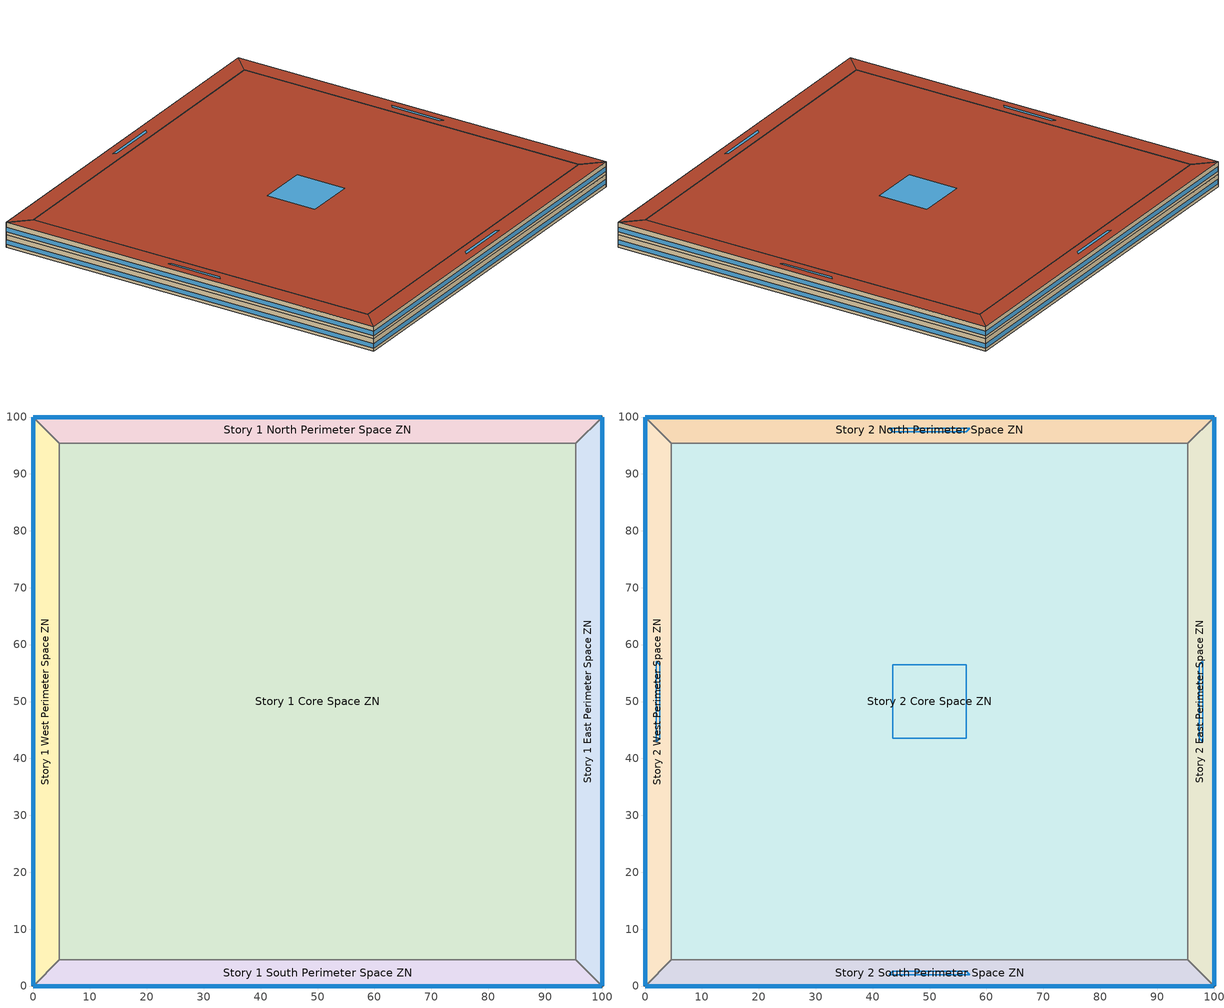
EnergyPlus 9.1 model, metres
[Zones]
Story 1 Core Space ZN
 floor ground (BTAP-Grnd-Floor-Mass:U-0.757): 4.57,4.57 4.57,95.43 95.43,95.43 95.43,4.57 z0
 wall to Story 1 West Perimeter Space ZN (BTAP-Int-Wall): 4.57,95.43 4.57,4.57 z0:3.2
 wall to Story 1 North Perimeter Space ZN (BTAP-Int-Wall): 95.43,95.43 4.57,95.43 z0:3.2
 wall to Story 1 East Perimeter Space ZN (BTAP-Int-Wall): 95.43,4.57 95.43,95.43 z0:3.2
 wall to Story 1 South Perimeter Space ZN (BTAP-Int-Wall): 4.57,4.57 95.43,4.57 z0:3.2
Story 1 East Perimeter Space ZN
 floor ground (BTAP-Grnd-Floor-Mass:U-0.757): 100,100 100,0 95.43,4.57 95.43,95.43 z0
 wall outside (BTAP-Ext-Wall-Mass:U-0.247): 100,0 100,100 z0:3.2
 wall to Story 1 South Perimeter Space ZN (BTAP-Int-Wall): 95.43,4.57 100,0 z0:3.2
 wall to Story 1 North Perimeter Space ZN (BTAP-Int-Wall): 100,100 95.43,95.43 z0:3.2
 window (BTAP-Ext-FixedWindow:U=0.190 SHGC=0.600): 100,0.03 100,99.97 z0.76:1.94
Story 1 North Perimeter Space ZN
 floor ground (BTAP-Grnd-Floor-Mass:U-0.757): 0,100 100,100 95.43,95.43 4.57,95.43 z0
 wall outside (BTAP-Ext-Wall-Mass:U-0.247): 100,100 0,100 z0:3.2
 wall to Story 1 West Perimeter Space ZN (BTAP-Int-Wall): 0,100 4.57,95.43 z0:3.2
 window (BTAP-Ext-FixedWindow:U=0.190 SHGC=0.600): 99.97,100 0.03,100 z0.76:1.94
Story 1 South Perimeter Space ZN
 floor ground (BTAP-Grnd-Floor-Mass:U-0.757): 100,0 0,0 4.57,4.57 95.43,4.57 z0
 wall outside (BTAP-Ext-Wall-Mass:U-0.247): 0,0 100,0 z0:3.2
 wall to Story 1 West Perimeter Space ZN (BTAP-Int-Wall): 4.57,4.57 0,0 z0:3.2
 window (BTAP-Ext-FixedWindow:U=0.190 SHGC=0.600): 0.03,0 99.97,0 z0.76:1.94
Story 1 West Perimeter Space ZN
 floor ground (BTAP-Grnd-Floor-Mass:U-0.757): 0,0 0,100 4.57,95.43 4.57,4.57 z0
 wall outside (BTAP-Ext-Wall-Mass:U-0.247): 0,100 0,0 z0:3.2
 window (BTAP-Ext-FixedWindow:U=0.190 SHGC=0.600): 0,99.97 0,0.03 z0.76:1.94
Story 2 Core Space ZN
 floor to Story 1 Core Space ZN (BTAP-Int-Floor): 4.57,4.57 4.57,95.43 95.43,95.43 95.43,4.57 z3.2
 wall to Story 2 West Perimeter Space ZN (BTAP-Int-Wall): 4.57,95.43 4.57,4.57 z3.2:6.4
 wall to Story 2 North Perimeter Space ZN (BTAP-Int-Wall): 95.43,95.43 4.57,95.43 z3.2:6.4
 wall to Story 2 East Perimeter Space ZN (BTAP-Int-Wall): 95.43,4.57 95.43,95.43 z3.2:6.4
 wall to Story 2 South Perimeter Space ZN (BTAP-Int-Wall): 4.57,4.57 95.43,4.57 z3.2:6.4
 roof outside (BTAP-Ext-Roof-Metal:U-0.156): 95.43,4.57 95.43,95.43 4.57,95.43 4.57,4.57 z6.4
 skylight (BTAP-Ext-Skylights:U=0.190 SHGC=0.600): 56.42,43.58 56.42,56.42 43.58,56.42 43.58,43.58 z6.4
Story 2 East Perimeter Space ZN
 floor to Story 1 East Perimeter Space ZN (BTAP-Int-Floor): 100,100 100,0 95.43,4.57 95.43,95.43 z3.2
 wall outside (BTAP-Ext-Wall-Mass:U-0.247): 100,0 100,100 z3.2:6.4
 wall to Story 2 South Perimeter Space ZN (BTAP-Int-Wall): 95.43,4.57 100,0 z3.2:6.4
 wall to Story 2 North Perimeter Space ZN (BTAP-Int-Wall): 100,100 95.43,95.43 z3.2:6.4
 window (BTAP-Ext-FixedWindow:U=0.190 SHGC=0.600): 100,0.03 100,99.97 z3.96:5.14
 roof outside (BTAP-Ext-Roof-Metal:U-0.156): 95.43,95.43 95.43,4.57 100,0 100,100 z6.4
 skylight (BTAP-Ext-Skylights:U=0.190 SHGC=0.600): 97.39,56.42 97.39,43.58 98.04,42.93 98.04,57.07 z6.4
Story 2 North Perimeter Space ZN
 floor to Story 1 North Perimeter Space ZN (BTAP-Int-Floor): 0,100 100,100 95.43,95.43 4.57,95.43 z3.2
 wall outside (BTAP-Ext-Wall-Mass:U-0.247): 100,100 0,100 z3.2:6.4
 wall to Story 2 West Perimeter Space ZN (BTAP-Int-Wall): 0,100 4.57,95.43 z3.2:6.4
 window (BTAP-Ext-FixedWindow:U=0.190 SHGC=0.600): 99.97,100 0.03,100 z3.96:5.14
 roof outside (BTAP-Ext-Roof-Metal:U-0.156): 4.57,95.43 95.43,95.43 100,100 0,100 z6.4
 skylight (BTAP-Ext-Skylights:U=0.190 SHGC=0.600): 43.58,97.39 56.42,97.39 57.07,98.04 42.93,98.04 z6.4
Story 2 South Perimeter Space ZN
 floor to Story 1 South Perimeter Space ZN (BTAP-Int-Floor): 100,0 0,0 4.57,4.57 95.43,4.57 z3.2
 wall outside (BTAP-Ext-Wall-Mass:U-0.247): 0,0 100,0 z3.2:6.4
 wall to Story 2 West Perimeter Space ZN (BTAP-Int-Wall): 4.57,4.57 0,0 z3.2:6.4
 window (BTAP-Ext-FixedWindow:U=0.190 SHGC=0.600): 0.03,0 99.97,0 z3.96:5.14
 roof outside (BTAP-Ext-Roof-Metal:U-0.156): 95.43,4.57 4.57,4.57 0,0 100,0 z6.4
 skylight (BTAP-Ext-Skylights:U=0.190 SHGC=0.600): 56.42,2.61 43.58,2.61 42.93,1.96 57.07,1.96 z6.4
Story 2 West Perimeter Space ZN
 floor to Story 1 West Perimeter Space ZN (BTAP-Int-Floor): 0,0 0,100 4.57,95.43 4.57,4.57 z3.2
 wall outside (BTAP-Ext-Wall-Mass:U-0.247): 0,100 0,0 z3.2:6.4
 window (BTAP-Ext-FixedWindow:U=0.190 SHGC=0.600): 0,99.97 0,0.03 z3.96:5.14
 roof outside (BTAP-Ext-Roof-Metal:U-0.156): 4.57,4.57 4.57,95.43 0,100 0,0 z6.4
 skylight (BTAP-Ext-Skylights:U=0.190 SHGC=0.600): 2.61,43.58 2.61,56.42 1.96,57.07 1.96,42.93 z6.4
[Building]
Rectangular_SmallOffice_NECB2017: North Axis {deg}=0
[Site:Location]
Ottawa=Macdonald-Cartier Intl AP_ON_CAN: Latitude {deg}=45.317; Longitude {deg}=-75.667; Time Zone {hr}=-5; Elevation {m}=114.9
[Site:GroundTemperature:BuildingSurface]
19.527, 19.502, 19.536, 19.598, 20.002, 21.64, 22.225, 22.375, 21.449, 20.121, 19.802, 19.633
[Site:WaterMainsTemperature]
Calculation Method=Correlation; Annual Average Outdoor Air Temperature {C}=6.83333; Maximum Difference In Monthly Average Outdoor Air Temperatures {deltaC}=31.2
[SizingPeriod:DesignDay] Day of Month=21; Dry-Bulb Temperature Range Modifier Type=DefaultMultipliers; Humidity Condition Type=Wetbulb; Barometric Pressure {Pa}=99952; Rain Indicator=No; Snow Indicator=No; Daylight Saving Time Indicator=No
Name | Month | Day Type | Maximum Dry-Bulb Temperature {C} | Daily Dry-Bulb Temperature Range {deltaC} | Wetbulb or DewPoint at Maximum Dry-Bulb {C} | Wind Speed {m/s} | Wind Direction {deg} | Solar Model Indicator | ASHRAE Clear Sky Optical Depth for Beam Irradiance (taub) | ASHRAE Clear Sky Optical Depth for Diffuse Irradiance (taud) | Sky Clearness
Ottawa=Macdonald-Cartier Intl Ann Clg .4% Condns DB=>MWB | 7 | SummerDesignDay | 30.6 | 10.1 | 21.8 | 4.6 | 220 | ASHRAETau | 0.417 | 2.264
Ottawa=Macdonald-Cartier Intl Ann Htg 99.6% Condns DB | 1 | WinterDesignDay | -24.2 | 0 | -24.2 | 3.5 | 290 | ASHRAEClearSky |  |  | 0
[Material] Thermal Absorptance=0.9
Name | Roughness | Thickness {m} | Conductivity {W/m-K} | Density {kg/m3} | Specific Heat {J/kg-K} | Solar Absorptance | Visible Absorptance
1/2IN Gypsum 1 | Smooth | 0.0127 | 0.16 | 784.9 | 830 | 0.4 | 0.4
100mm Normalweight concrete floor 1 | MediumSmooth | 0.1016 | 2.31 | 2322 | 832 | 0.7 | 0.7
1IN Stucco 1 | Smooth | 0.0253 | 0.6918 | 1858 | 837 | 0.7 | 0.92
6 in. Normalweight Concrete Floor 1 | MediumRough | 0.1524 | 2.31 | 2322 | 832 | 0.7 | 0.7
8IN CONCRETE HW RefBldg 1 | Rough | 0.2032 | 1.311 | 2240 | 836.8 | 0.7 | 0.7
G01 13mm gypsum board 1 | Smooth | 0.0127 | 0.16 | 800 | 1090 | 0.7 | 0.5
Metal Roof Surface 1 | Smooth | 0.0008 | 45.28 | 7824 | 500 | 0.7 | 0.7
[Material:NoMass] Roughness=Smooth; Thermal Absorptance=0.9; Solar Absorptance=0.7
Name | Thermal Resistance {m2-K/W} | Visible Absorptance
Typical Carpet Pad | 0.21648 | 0.8
Typical Carpet Pad 2 | 1.25503 | 0.8
Typical Insulation 2 | 3.77764 | 0.7
Typical Insulation 3 | 6.41024 | 0.7
[WindowMaterial:SimpleGlazingSystem]
SimpleGlazing:U=0.190 SHGC=0.600: U-Factor {W/m2-K}=1.9; Solar Heat Gain Coefficient=0.6; Visible Transmittance=0.21
[Construction]
BTAP-Ext-FixedWindow:U=0.190 SHGC=0.600; BTAP-Ext-Skylights:U=0.190 SHGC=0.600: SimpleGlazing:U=0.190 SHGC=0.600
BTAP-Ext-Roof-Metal:U-0.156: Metal Roof Surface 1, Typical Insulation 3
BTAP-Ext-Wall-Mass:U-0.247: 1IN Stucco 1, 8IN CONCRETE HW RefBldg 1, Typical Insulation 2, 1/2IN Gypsum 1
BTAP-Grnd-Floor-Mass:U-0.757: 6 in. Normalweight Concrete Floor 1, Typical Carpet Pad 2
BTAP-Int-Floor: 100mm Normalweight concrete floor 1, Typical Carpet Pad
BTAP-Int-Wall: G01 13mm gypsum board 1, G01 13mm gypsum board 1
[Zone]
Story 1 Core Space ZN; Story 1 East Perimeter Space ZN; Story 1 North Perimeter Space ZN; Story 1 South Perimeter Space ZN; Story 1 West Perimeter Space ZN; Story 2 Core Space ZN; Story 2 East Perimeter Space ZN; Story 2 North Perimeter Space ZN; Story 2 South Perimeter Space ZN; Story 2 West Perimeter Space ZN
[ZoneControl:Thermostat] Control Object Type 1=ThermostatSetpoint:DualSetpoint
Name | Zone or ZoneList | Control Type Schedule | Control Name 1
Story 1 Core Space ZN Thermostat | Story 1 Core Space ZN | Story 1 Core Space ZN Thermostat Schedule | Office WholeBuilding Thermostat 22
Story 1 East Perimeter Space ZN Thermostat | Story 1 East Perimeter Space ZN | Story 1 East Perimeter Space ZN Thermostat Schedule | Office WholeBuilding Thermostat 23
Story 1 North Perimeter Space ZN Thermostat | Story 1 North Perimeter Space ZN | Story 1 North Perimeter Space ZN Thermostat Schedule | Office WholeBuilding Thermostat 24
Story 1 South Perimeter Space ZN Thermostat | Story 1 South Perimeter Space ZN | Story 1 South Perimeter Space ZN Thermostat Schedule | Office WholeBuilding Thermostat 25
Story 1 West Perimeter Space ZN Thermostat | Story 1 West Perimeter Space ZN | Story 1 West Perimeter Space ZN Thermostat Schedule | Office WholeBuilding Thermostat 26
Story 2 Core Space ZN Thermostat | Story 2 Core Space ZN | Story 2 Core Space ZN Thermostat Schedule | Office WholeBuilding Thermostat 27
Story 2 East Perimeter Space ZN Thermostat | Story 2 East Perimeter Space ZN | Story 2 East Perimeter Space ZN Thermostat Schedule | Office WholeBuilding Thermostat 28
Story 2 North Perimeter Space ZN Thermostat | Story 2 North Perimeter Space ZN | Story 2 North Perimeter Space ZN Thermostat Schedule | Office WholeBuilding Thermostat 29
Story 2 South Perimeter Space ZN Thermostat | Story 2 South Perimeter Space ZN | Story 2 South Perimeter Space ZN Thermostat Schedule | Office WholeBuilding Thermostat 30
Story 2 West Perimeter Space ZN Thermostat | Story 2 West Perimeter Space ZN | Story 2 West Perimeter Space ZN Thermostat Schedule | Office WholeBuilding Thermostat 31
[ThermostatSetpoint:DualSetpoint] Heating Setpoint Temperature Schedule=NECB-A-Thermostat Setpoint-Heating; Cooling Setpoint Temperature Schedule=NECB-A-Thermostat Setpoint-Cooling
Office WholeBuilding Thermostat 22; Office WholeBuilding Thermostat 23; Office WholeBuilding Thermostat 24; Office WholeBuilding Thermostat 25; Office WholeBuilding Thermostat 26; Office WholeBuilding Thermostat 27; Office WholeBuilding Thermostat 28; Office WholeBuilding Thermostat 29; Office WholeBuilding Thermostat 30; Office WholeBuilding Thermostat 31
[ZoneHVAC:IdealLoadsAirSystem] Design Specification Outdoor Air Object=Office WholeBuilding Ventilation
Zone HVAC Ideal Loads Air System 1; Zone HVAC Ideal Loads Air System 2; Zone HVAC Ideal Loads Air System 3; Zone HVAC Ideal Loads Air System 4; Zone HVAC Ideal Loads Air System 5; Zone HVAC Ideal Loads Air System 6; Zone HVAC Ideal Loads Air System 7; Zone HVAC Ideal Loads Air System 8; Zone HVAC Ideal Loads Air System 9; Zone HVAC Ideal Loads Air System 10
[DesignSpecification:OutdoorAir]
Office WholeBuilding Ventilation: Outdoor Air Method=Sum; Outdoor Air Flow per Person {m3/s-person}=0; Outdoor Air Flow per Zone Floor Area {m3/s-m2}=0.00040132; Outdoor Air Flow per Zone {m3/s}=0; Outdoor Air Flow Air Changes per Hour {1/hr}=0
[Zone equipment]
Story 1 Core Space ZN: Zone HVAC Ideal Loads Air System 1
Story 1 East Perimeter Space ZN: Zone HVAC Ideal Loads Air System 2
Story 1 North Perimeter Space ZN: Zone HVAC Ideal Loads Air System 3
Story 1 South Perimeter Space ZN: Zone HVAC Ideal Loads Air System 4
Story 1 West Perimeter Space ZN: Zone HVAC Ideal Loads Air System 5
Story 2 Core Space ZN: Zone HVAC Ideal Loads Air System 6
Story 2 East Perimeter Space ZN: Zone HVAC Ideal Loads Air System 7
Story 2 North Perimeter Space ZN: Zone HVAC Ideal Loads Air System 8
Story 2 South Perimeter Space ZN: Zone HVAC Ideal Loads Air System 9
Story 2 West Perimeter Space ZN: Zone HVAC Ideal Loads Air System 10
[Sizing:Zone] Zone Cooling Design Supply Air Temperature Input Method=SupplyAirTemperature; Zone Cooling Design Supply Air Temperature {C}=14; Zone Cooling Design Supply Air Temperature Difference {deltaC}=11.11; Zone Heating Design Supply Air Temperature Input Method=SupplyAirTemperature; Zone Heating Design Supply Air Temperature {C}=40; Zone Heating Design Supply Air Temperature Difference {deltaC}=11.11; Zone Cooling Design Supply Air Humidity Ratio {kgWater/kgDryAir}=0.0085; Zone Heating Design Supply Air Humidity Ratio {kgWater/kgDryAir}=0.008; Design Specification Outdoor Air Object=Office WholeBuilding Ventilation; Cooling Design Air Flow Method=DesignDay; Cooling Design Air Flow Rate {m3/s}=0; Cooling Minimum Air Flow per Zone Floor Area {m3/s-m2}=0.000762; Cooling Minimum Air Flow {m3/s}=0; Cooling Minimum Air Flow Fraction=0; Heating Design Air Flow Method=DesignDay; Heating Design Air Flow Rate {m3/s}=0; Heating Maximum Air Flow per Zone Floor Area {m3/s-m2}=0.002032; Heating Maximum Air Flow {m3/s}=0.141576; Heating Maximum Air Flow Fraction=0.3; Account for Dedicated Outdoor Air System=No
Name | Design Specification Zone Air Distribution Object
Story 1 Core Space ZN | Story 1 Core Space ZN Design Spec Zone Air Dist
Story 1 East Perimeter Space ZN | Story 1 East Perimeter Space ZN Design Spec Zone Air Dist
Story 1 North Perimeter Space ZN | Story 1 North Perimeter Space ZN Design Spec Zone Air Dist
Story 1 South Perimeter Space ZN | Story 1 South Perimeter Space ZN Design Spec Zone Air Dist
Story 1 West Perimeter Space ZN | Story 1 West Perimeter Space ZN Design Spec Zone Air Dist
Story 2 Core Space ZN | Story 2 Core Space ZN Design Spec Zone Air Dist
Story 2 East Perimeter Space ZN | Story 2 East Perimeter Space ZN Design Spec Zone Air Dist
Story 2 North Perimeter Space ZN | Story 2 North Perimeter Space ZN Design Spec Zone Air Dist
Story 2 South Perimeter Space ZN | Story 2 South Perimeter Space ZN Design Spec Zone Air Dist
Story 2 West Perimeter Space ZN | Story 2 West Perimeter Space ZN Design Spec Zone Air Dist
[DesignSpecification:ZoneAirDistribution] Zone Air Distribution Effectiveness in Cooling Mode=1; Zone Air Distribution Effectiveness in Heating Mode=1
Story 1 Core Space ZN Design Spec Zone Air Dist; Story 1 East Perimeter Space ZN Design Spec Zone Air Dist; Story 1 North Perimeter Space ZN Design Spec Zone Air Dist; Story 1 South Perimeter Space ZN Design Spec Zone Air Dist; Story 1 West Perimeter Space ZN Design Spec Zone Air Dist; Story 2 Core Space ZN Design Spec Zone Air Dist; Story 2 East Perimeter Space ZN Design Spec Zone Air Dist; Story 2 North Perimeter Space ZN Design Spec Zone Air Dist; Story 2 South Perimeter Space ZN Design Spec Zone Air Dist; Story 2 West Perimeter Space ZN Design Spec Zone Air Dist
[ZoneInfiltration:DesignFlowRate] Schedule=Always On Discrete; Design Flow Rate Calculation Method=Flow/ExteriorArea; Flow per Exterior Surface Area {m3/s-m2}=0.00025; Constant Term Coefficient=0; Temperature Term Coefficient=0; Velocity Term Coefficient=0.224; Velocity Squared Term Coefficient=0
Name | Zone or ZoneList
Story 1 East Perimeter Space Infiltration | Story 1 East Perimeter Space ZN
Story 1 North Perimeter Space Infiltration | Story 1 North Perimeter Space ZN
Story 1 South Perimeter Space Infiltration | Story 1 South Perimeter Space ZN
Story 1 West Perimeter Space Infiltration | Story 1 West Perimeter Space ZN
Story 2 Core Space Infiltration | Story 2 Core Space ZN
Story 2 East Perimeter Space Infiltration | Story 2 East Perimeter Space ZN
Story 2 North Perimeter Space Infiltration | Story 2 North Perimeter Space ZN
Story 2 South Perimeter Space Infiltration | Story 2 South Perimeter Space ZN
Story 2 West Perimeter Space Infiltration | Story 2 West Perimeter Space ZN
[Schedule:Compact]
Story 1 Core Space ZN Thermostat Schedule; Story 1 East Perimeter Space ZN Thermostat Schedule; Story 1 North Perimeter Space ZN Thermostat Schedule; Story 1 South Perimeter Space ZN Thermostat Schedule; Story 1 West Perimeter Space ZN Thermostat Schedule; Story 2 Core Space ZN Thermostat Schedule; Story 2 East Perimeter Space ZN Thermostat Schedule; Story 2 North Perimeter Space ZN Thermostat Schedule; Story 2 South Perimeter Space ZN Thermostat Schedule; Story 2 West Perimeter Space ZN Thermostat Schedule: Through: 12/31, For: AllDays, Until: 24:00, 4
[Schedule:Day:Interval]
NECB-A-Thermostat Setpoint-Heating Sun|Hol Day; NECB-A-Thermostat Setpoint-Heating Sat Day: No, 24:00, 18
NECB-A-Thermostat Setpoint-Heating Default|Wkdy Day; NECB-A-Thermostat Setpoint-Heating Default: No, 06:00, 18, 07:00, 20, 21:00, 22, 24:00, 18
NECB-A-Thermostat Setpoint-Cooling Sun|Hol Day; NECB-A-Thermostat Setpoint-Cooling Sat Day: No, 24:00, 35
NECB-A-Thermostat Setpoint-Cooling Default|Wkdy Day; NECB-A-Thermostat Setpoint-Cooling Default: No, 06:00, 35, 21:00, 24, 24:00, 35
[Schedule:Week:Daily]
NECB-A-Thermostat Setpoint-Heating Week Rule - Jan1-Dec31: NECB-A-Thermostat Setpoint-Heating Sun|Hol Day, NECB-A-Thermostat Setpoint-Heating Default|Wkdy Day, NECB-A-Thermostat Setpoint-Heating Default|Wkdy Day, NECB-A-Thermostat Setpoint-Heating Default|Wkdy Day, NECB-A-Thermostat Setpoint-Heating Default|Wkdy Day, NECB-A-Thermostat Setpoint-Heating Default|Wkdy Day, NECB-A-Thermostat Setpoint-Heating Sat Day, NECB-A-Thermostat Setpoint-Heating Default, NECB-A-Thermostat Setpoint-Heating Default, NECB-A-Thermostat Setpoint-Heating Default, NECB-A-Thermostat Setpoint-Heating Default, NECB-A-Thermostat Setpoint-Heating Default
NECB-A-Thermostat Setpoint-Cooling Week Rule - Jan1-Dec31: NECB-A-Thermostat Setpoint-Cooling Sun|Hol Day, NECB-A-Thermostat Setpoint-Cooling Default|Wkdy Day, NECB-A-Thermostat Setpoint-Cooling Default|Wkdy Day, NECB-A-Thermostat Setpoint-Cooling Default|Wkdy Day, NECB-A-Thermostat Setpoint-Cooling Default|Wkdy Day, NECB-A-Thermostat Setpoint-Cooling Default|Wkdy Day, NECB-A-Thermostat Setpoint-Cooling Sat Day, NECB-A-Thermostat Setpoint-Cooling Default, NECB-A-Thermostat Setpoint-Cooling Default, NECB-A-Thermostat Setpoint-Cooling Default, NECB-A-Thermostat Setpoint-Cooling Default, NECB-A-Thermostat Setpoint-Cooling Default
[Schedule:Year]
NECB-A-Thermostat Setpoint-Heating: NECB-A-Thermostat Setpoint-Heating Week Rule - Jan1-Dec31, 1, 1, 12, 31
NECB-A-Thermostat Setpoint-Cooling: NECB-A-Thermostat Setpoint-Cooling Week Rule - Jan1-Dec31, 1, 1, 12, 31
[Schedule:Constant]
Always On Discrete: Hourly Value=1
